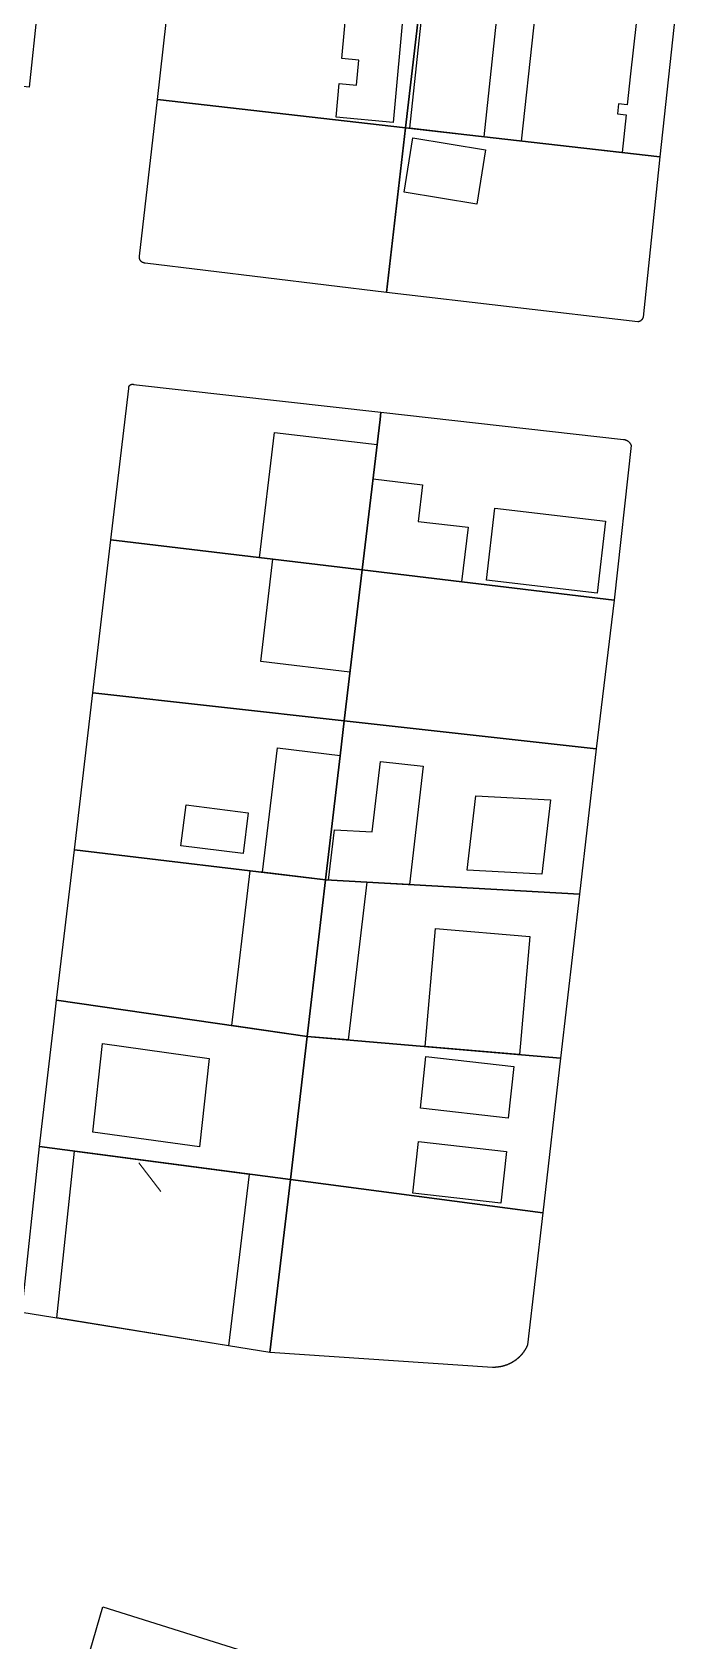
# Model space of a CAD drawing. Header units: millimetres. Extents: x 72 to 2370, y -203 to 794.
# Drawn here: x 1622.3 to 1673.2, y 306.6 to 433.6 of the extents above; entities that cross this region are included whole.
import ezdxf

# ---------------------------------------------------------------- set-up
doc = ezdxf.new("R2010")
doc.units = ezdxf.units.MM
doc.layers.add('01_Fina', color=250, linetype='Continuous', lineweight=15)
doc.layers.add('Traza Urbana', color=7, linetype='Continuous')

msp = doc.modelspace()

# ---------------------------------------------------------------- linework, layer by layer
at = {"layer": '01_Fina', "color": 252, "linetype": 'Continuous', "lineweight": 9, "true_color": 0x939598}
msp.add_line((1632.46, 342.08), (1630.71, 344.34), dxfattribs=at)
at = {"layer": 'Traza Urbana'}
for points in [[(1623.36, 441.68), (1622.04, 429.25), (1611.01, 430.47), (1602.06, 431.46), (1597.26, 432), (1598.68, 444.41)], [(1653.2, 438.44), (1651.76, 426.03), (1632.19, 428.27), (1633.57, 440.69)], [(1662.19, 437.42), (1670.34, 436.48), (1673.19, 436.16), (1671.86, 423.74), (1651.76, 426.03), (1653.2, 438.44)], [(1650.78, 426.46), (1646.3, 426.88), (1646.54, 429.52), (1647.89, 429.39), (1648.07, 431.38), (1646.73, 431.51), (1647.16, 436.09), (1651.64, 435.67)], [(1657.95, 425.32), (1652.12, 425.99), (1653.17, 435.83), (1659, 435.17)], [(1668.88, 424.08), (1660.93, 424.98), (1661.89, 433.93), (1662.02, 435.15), (1669.97, 434.25), (1669.54, 430.29), (1669.28, 427.84), (1668.59, 427.92), (1668.5, 427.14), (1669.2, 427.06)], [(1631.21, 415.36), (1631.2, 415.36), (1631.18, 415.36), (1631.17, 415.36), (1631.15, 415.36), (1631.13, 415.36), (1631.12, 415.37), (1631.1, 415.37), (1631.09, 415.37), (1631.07, 415.38), (1631.06, 415.38), (1631.04, 415.39), (1631.03, 415.39), (1631.02, 415.4), (1631, 415.41), (1630.99, 415.41), (1630.97, 415.42), (1630.96, 415.43), (1630.95, 415.44), (1630.93, 415.45), (1630.92, 415.46), (1630.91, 415.47), (1630.9, 415.48), (1630.89, 415.49), (1630.88, 415.5), (1630.87, 415.51), (1630.86, 415.53), (1630.85, 415.54), (1630.84, 415.55), (1630.83, 415.56), (1630.82, 415.58), (1630.81, 415.59), (1630.81, 415.61), (1630.8, 415.62), (1630.79, 415.63), (1630.79, 415.65), (1630.78, 415.66), (1630.78, 415.68), (1630.77, 415.69), (1630.77, 415.71), (1630.77, 415.72), (1630.76, 415.74), (1630.76, 415.76), (1630.76, 415.77), (1630.76, 415.79), (1630.76, 415.8), (1630.76, 415.82), (1630.76, 415.83), (1630.76, 415.85), (1630.76, 415.87), (1630.76, 415.88), (1630.77, 415.9), (1632.19, 428.27), (1651.76, 426.03), (1650.26, 413.04)], [(1651.76, 426.03), (1671.86, 423.74), (1670.52, 411.09), (1670.52, 411.07), (1670.51, 411.05), (1670.51, 411.04), (1670.5, 411.02), (1670.5, 411.01), (1670.49, 410.99), (1670.48, 410.98), (1670.48, 410.96), (1670.47, 410.95), (1670.46, 410.93), (1670.45, 410.92), (1670.44, 410.9), (1670.43, 410.89), (1670.42, 410.88), (1670.41, 410.87), (1670.4, 410.85), (1670.38, 410.84), (1670.37, 410.83), (1670.36, 410.82), (1670.35, 410.81), (1670.33, 410.8), (1670.32, 410.79), (1670.31, 410.78), (1670.29, 410.77), (1670.28, 410.77), (1670.26, 410.76), (1670.25, 410.75), (1670.23, 410.74), (1670.21, 410.74), (1670.2, 410.73), (1670.18, 410.73), (1670.17, 410.72), (1670.15, 410.72), (1670.13, 410.72), (1670.12, 410.72), (1670.1, 410.71), (1650.26, 413.04)], [(1657.39, 420.01), (1651.65, 420.95), (1652.35, 425.23), (1658.09, 424.29)], [(1629.91, 405.46), (1629.91, 405.47), (1629.91, 405.48), (1629.91, 405.49), (1629.91, 405.5), (1629.91, 405.51), (1629.91, 405.52), (1629.91, 405.53), (1629.91, 405.54), (1629.92, 405.55), (1629.92, 405.56), (1629.92, 405.57), (1629.92, 405.58), (1629.93, 405.59), (1629.93, 405.6), (1629.93, 405.61), (1629.94, 405.62), (1629.94, 405.63), (1629.95, 405.63), (1629.95, 405.64), (1629.96, 405.65), (1629.96, 405.66), (1629.97, 405.67), (1629.97, 405.68), (1629.98, 405.69), (1629.99, 405.69), (1629.99, 405.7), (1630, 405.71), (1630.01, 405.72), (1630.02, 405.72), (1630.02, 405.73), (1630.03, 405.74), (1630.04, 405.74), (1630.05, 405.75), (1630.06, 405.75), (1630.07, 405.76), (1630.08, 405.76), (1630.09, 405.77), (1630.1, 405.77), (1630.1, 405.77), (1630.11, 405.78), (1630.12, 405.78), (1630.13, 405.78), (1630.14, 405.79), (1630.15, 405.79), (1630.16, 405.79), (1630.17, 405.79), (1630.18, 405.79), (1630.19, 405.79), (1630.21, 405.79), (1630.22, 405.79), (1630.23, 405.79), (1630.24, 405.79), (1630.25, 405.79), (1630.26, 405.79), (1630.27, 405.79), (1630.28, 405.79), (1630.29, 405.78), (1649.83, 403.59), (1649.76, 403.01), (1648.57, 393.12), (1648.34, 391.14), (1628.51, 393.5)], [(1648.34, 391.14), (1648.57, 393.12), (1649.76, 403.01), (1649.83, 403.59), (1668.97, 401.44), (1668.99, 401.44), (1669.01, 401.43), (1669.04, 401.43), (1669.06, 401.42), (1669.08, 401.42), (1669.11, 401.41), (1669.13, 401.41), (1669.15, 401.4), (1669.17, 401.39), (1669.2, 401.38), (1669.22, 401.37), (1669.24, 401.36), (1669.26, 401.35), (1669.28, 401.34), (1669.3, 401.33), (1669.32, 401.31), (1669.34, 401.3), (1669.36, 401.28), (1669.38, 401.27), (1669.4, 401.25), (1669.41, 401.24), (1669.43, 401.22), (1669.45, 401.2), (1669.46, 401.18), (1669.48, 401.16), (1669.49, 401.14), (1669.5, 401.12), (1669.52, 401.1), (1669.53, 401.08), (1669.54, 401.06), (1669.55, 401.04), (1669.56, 401.02), (1669.57, 401), (1669.58, 400.98), (1669.59, 400.95), (1668.23, 388.76)], [(1640.24, 392.1), (1641.42, 401.99), (1649.52, 401.03), (1648.34, 391.14)], [(1656.2, 390.2), (1648.34, 391.14), (1649.2, 398.32), (1653.11, 397.86), (1652.76, 394.97), (1656.71, 394.5)], [(1658.16, 390.33), (1658.82, 396), (1667.56, 394.98), (1666.9, 389.31)], [(1627.08, 381.44), (1628.51, 393.5), (1648.34, 391.14), (1646.93, 379.23)], [(1640.33, 383.91), (1641.3, 391.98), (1648.34, 391.14), (1647.37, 383.07)], [(1668.23, 388.76), (1666.82, 377.02), (1646.93, 379.23), (1648.34, 391.14)], [(1627.08, 381.44), (1646.93, 379.23), (1646.61, 376.47), (1645.45, 366.67), (1625.62, 369.05)], [(1666.82, 377.02), (1665.5, 365.55), (1645.45, 366.67), (1646.61, 376.47), (1646.93, 379.23)], [(1640.48, 367.27), (1641.65, 377.1), (1646.61, 376.5), (1645.45, 366.67)], [(1652.08, 366.3), (1645.68, 366.66), (1646.15, 370.63), (1649.14, 370.46), (1649.8, 376.02), (1653.17, 375.66)], [(1663.21, 372.99), (1662.54, 367.12), (1656.63, 367.45), (1657.31, 373.32)], [(1634.03, 369.37), (1634.44, 372.59), (1639.35, 371.97), (1638.94, 368.75)], [(1625.62, 369.05), (1645.45, 366.67), (1643.99, 354.32), (1624.22, 357.17)], [(1639.49, 367.38), (1645.45, 366.67), (1643.99, 354.32), (1638.05, 355.17)], [(1665.5, 365.55), (1664.01, 352.6), (1643.99, 354.32), (1645.45, 366.67)], [(1643.99, 354.32), (1645.45, 366.67), (1648.7, 366.49), (1647.23, 354.04)], [(1660.77, 352.88), (1653.33, 353.52), (1654.13, 362.84), (1661.57, 362.2)], [(1623.81, 353.73), (1623.82, 353.73), (1624.03, 355.52), (1624.22, 357.17), (1643.99, 354.32), (1642.68, 343.02), (1622.86, 345.63)], [(1642.68, 343.02), (1643.99, 354.32), (1664.01, 352.6), (1662.6, 340.39)], [(1627.83, 353.75), (1636.26, 352.58), (1635.5, 345.61), (1627.07, 346.77)], [(1652.94, 348.65), (1653.37, 352.73), (1660.33, 351.94), (1659.88, 347.86)], [(1622.86, 345.63), (1642.68, 343.02), (1641.05, 329.37), (1621.46, 332.54)], [(1652.35, 341.95), (1652.78, 346.03), (1659.74, 345.24), (1659.3, 341.16)], [(1624.23, 332.1), (1625.63, 345.27), (1639.41, 343.45), (1637.79, 329.9)], [(1642.68, 343.02), (1662.6, 340.39), (1661.4, 329.97), (1661.39, 329.96), (1661.39, 329.96), (1661.39, 329.95), (1661.38, 329.94), (1661.38, 329.93), (1661.38, 329.93), (1661.37, 329.92), (1661.37, 329.91), (1661.37, 329.9), (1661.36, 329.9), (1661.36, 329.89), (1661.36, 329.88), (1661.35, 329.87), (1661.35, 329.87), (1661.35, 329.86), (1661.34, 329.85), (1661.34, 329.84), (1661.34, 329.84), (1661.33, 329.83), (1661.33, 329.82), (1661.32, 329.81), (1661.32, 329.81), (1661.32, 329.8), (1661.31, 329.79), (1661.31, 329.78), (1661.31, 329.78), (1661.3, 329.77), (1661.3, 329.76), (1661.29, 329.75), (1661.29, 329.75), (1661.29, 329.74), (1661.28, 329.73), (1661.28, 329.72), (1661.28, 329.72), (1661.27, 329.71), (1661.27, 329.7), (1661.26, 329.69), (1661.26, 329.69), (1661.26, 329.68), (1661.25, 329.67), (1661.25, 329.66), (1661.24, 329.66), (1661.24, 329.65), (1661.23, 329.64), (1661.23, 329.64), (1661.23, 329.63), (1661.22, 329.62), (1661.22, 329.61), (1661.21, 329.61), (1661.21, 329.6), (1661.21, 329.59), (1661.2, 329.59), (1661.2, 329.58), (1661.19, 329.57), (1661.19, 329.56), (1661.18, 329.56), (1661.18, 329.55), (1661.17, 329.54), (1661.17, 329.54), (1661.17, 329.53), (1661.16, 329.52), (1661.16, 329.51), (1661.15, 329.51), (1661.15, 329.5), (1661.14, 329.49), (1661.14, 329.49), (1661.13, 329.48), (1661.13, 329.47), (1661.12, 329.47), (1661.12, 329.46), (1661.12, 329.45), (1661.11, 329.44), (1661.11, 329.44), (1661.1, 329.43), (1661.1, 329.42), (1661.09, 329.42), (1661.09, 329.41), (1661.08, 329.4), (1661.08, 329.4), (1661.07, 329.39), (1661.07, 329.38), (1661.06, 329.38), (1661.06, 329.37), (1661.05, 329.36), (1661.05, 329.36), (1661.04, 329.35), (1661.04, 329.34), (1661.03, 329.34), (1661.03, 329.33), (1661.02, 329.32), (1661.02, 329.32), (1661.01, 329.31), (1661.01, 329.3), (1661, 329.3), (1661, 329.29), (1660.99, 329.28), (1660.99, 329.28), (1660.98, 329.27), (1660.98, 329.26), (1660.97, 329.26), (1660.97, 329.25), (1660.96, 329.24), (1660.95, 329.24), (1660.95, 329.23), (1660.94, 329.23), (1660.94, 329.22), (1660.93, 329.21), (1660.93, 329.21), (1660.92, 329.2), (1660.92, 329.19), (1660.91, 329.19), (1660.91, 329.18), (1660.9, 329.18), (1660.89, 329.17), (1660.89, 329.16), (1660.88, 329.16), (1660.88, 329.15), (1660.87, 329.14), (1660.87, 329.14), (1660.86, 329.13), (1660.86, 329.13), (1660.85, 329.12), (1660.84, 329.11), (1660.84, 329.11), (1660.83, 329.1), (1660.83, 329.09), (1660.82, 329.09), (1660.82, 329.08), (1660.81, 329.08), (1660.8, 329.07), (1660.8, 329.06), (1660.79, 329.06), (1660.79, 329.05), (1660.78, 329.05), (1660.77, 329.04), (1660.77, 329.04), (1660.76, 329.03), (1660.76, 329.02), (1660.75, 329.02), (1660.74, 329.01), (1660.74, 329.01), (1660.73, 329), (1660.73, 328.99), (1660.72, 328.99), (1660.71, 328.98), (1660.71, 328.98), (1660.7, 328.97), (1660.7, 328.97), (1660.69, 328.96), (1660.68, 328.95), (1660.68, 328.95), (1660.67, 328.94), (1660.67, 328.94), (1660.66, 328.93), (1660.65, 328.93), (1660.65, 328.92), (1660.64, 328.92), (1660.63, 328.91), (1660.63, 328.9), (1660.62, 328.9), (1660.62, 328.89), (1660.61, 328.89), (1660.6, 328.88), (1660.6, 328.88), (1660.59, 328.87), (1660.58, 328.87), (1660.58, 328.86), (1660.57, 328.86), (1660.56, 328.85), (1660.56, 328.85), (1660.55, 328.84), (1660.54, 328.83), (1660.54, 328.83), (1660.53, 328.82), (1660.53, 328.82), (1660.52, 328.81), (1660.51, 328.81), (1660.51, 328.8), (1660.5, 328.8), (1660.49, 328.79), (1660.49, 328.79), (1660.48, 328.78), (1660.47, 328.78), (1660.47, 328.77), (1660.46, 328.77), (1660.45, 328.76), (1660.45, 328.76), (1660.44, 328.75), (1660.43, 328.75), (1660.43, 328.74), (1660.42, 328.74), (1660.41, 328.73), (1660.4, 328.73), (1660.4, 328.72), (1660.39, 328.72), (1660.38, 328.71), (1660.38, 328.71), (1660.37, 328.71), (1660.36, 328.7), (1660.36, 328.7), (1660.35, 328.69), (1660.34, 328.69), (1660.34, 328.68), (1660.33, 328.68), (1660.32, 328.67), (1660.31, 328.67), (1660.31, 328.66), (1660.3, 328.66), (1660.29, 328.65), (1660.29, 328.65), (1660.28, 328.65), (1660.27, 328.64), (1660.27, 328.64), (1660.26, 328.63), (1660.25, 328.63), (1660.24, 328.62), (1660.24, 328.62), (1660.23, 328.62), (1660.22, 328.61), (1660.22, 328.61), (1660.21, 328.6), (1660.2, 328.6), (1660.19, 328.59), (1660.19, 328.59), (1660.18, 328.59), (1660.17, 328.58), (1660.17, 328.58), (1660.16, 328.57), (1660.15, 328.57), (1660.14, 328.56), (1660.14, 328.56), (1660.13, 328.56), (1660.12, 328.55), (1660.11, 328.55), (1660.11, 328.54), (1660.1, 328.54), (1660.09, 328.54), (1660.08, 328.53), (1660.08, 328.53), (1660.07, 328.53), (1660.06, 328.52), (1660.06, 328.52), (1660.05, 328.51), (1660.04, 328.51), (1660.03, 328.51), (1660.03, 328.5), (1660.02, 328.5), (1660.01, 328.5), (1660, 328.49), (1660, 328.49), (1659.99, 328.48), (1659.98, 328.48), (1659.97, 328.48), (1659.97, 328.47), (1659.96, 328.47), (1659.95, 328.47), (1659.94, 328.46), (1659.93, 328.46), (1659.93, 328.46), (1659.92, 328.45), (1659.91, 328.45), (1659.9, 328.45), (1659.9, 328.44), (1659.89, 328.44), (1659.88, 328.44), (1659.87, 328.43), (1659.87, 328.43), (1659.86, 328.43), (1659.85, 328.42), (1659.84, 328.42), (1659.84, 328.42), (1659.83, 328.41), (1659.82, 328.41), (1659.81, 328.41), (1659.8, 328.4), (1659.8, 328.4), (1659.79, 328.4), (1659.78, 328.39), (1659.77, 328.39), (1659.77, 328.39), (1659.76, 328.39), (1659.75, 328.38), (1659.74, 328.38), (1659.73, 328.38), (1659.73, 328.37), (1659.72, 328.37), (1659.71, 328.37), (1659.7, 328.37), (1659.69, 328.36), (1659.69, 328.36), (1659.68, 328.36), (1659.67, 328.36), (1659.66, 328.35), (1659.66, 328.35), (1659.65, 328.35), (1659.64, 328.34), (1659.63, 328.34), (1659.62, 328.34), (1659.62, 328.34), (1659.61, 328.33), (1659.6, 328.33), (1659.59, 328.33), (1659.58, 328.33), (1659.58, 328.32), (1659.57, 328.32), (1659.56, 328.32), (1659.55, 328.32), (1659.54, 328.32), (1659.54, 328.31), (1659.53, 328.31), (1659.52, 328.31), (1659.51, 328.31), (1659.5, 328.3), (1659.5, 328.3), (1659.49, 328.3), (1659.48, 328.3), (1659.47, 328.3), (1659.46, 328.29), (1659.45, 328.29), (1659.45, 328.29), (1659.44, 328.29), (1659.43, 328.29), (1659.42, 328.28), (1659.41, 328.28), (1659.41, 328.28), (1659.4, 328.28), (1659.39, 328.28), (1659.38, 328.27), (1659.37, 328.27), (1659.37, 328.27), (1659.36, 328.27), (1659.35, 328.27), (1659.34, 328.26), (1659.33, 328.26), (1659.32, 328.26), (1659.32, 328.26), (1659.31, 328.26), (1659.3, 328.26), (1659.29, 328.25), (1659.28, 328.25), (1659.28, 328.25), (1659.27, 328.25), (1659.26, 328.25), (1659.25, 328.25), (1659.24, 328.25), (1659.23, 328.24), (1659.23, 328.24), (1659.22, 328.24), (1659.21, 328.24), (1659.2, 328.24), (1659.19, 328.24), (1659.18, 328.24), (1659.18, 328.24), (1659.17, 328.23), (1659.16, 328.23), (1659.15, 328.23), (1659.14, 328.23), (1659.14, 328.23), (1659.13, 328.23), (1659.12, 328.23), (1659.11, 328.23), (1659.1, 328.22), (1659.09, 328.22), (1659.09, 328.22), (1659.08, 328.22), (1659.07, 328.22), (1659.06, 328.22), (1659.05, 328.22), (1659.04, 328.22), (1659.04, 328.22), (1659.03, 328.22), (1659.02, 328.22), (1659.01, 328.22), (1659, 328.21), (1658.99, 328.21), (1658.99, 328.21), (1658.98, 328.21), (1658.97, 328.21), (1658.96, 328.21), (1658.95, 328.21), (1658.94, 328.21), (1658.94, 328.21), (1658.93, 328.21), (1658.92, 328.21), (1658.91, 328.21), (1658.9, 328.21), (1658.89, 328.21), (1658.89, 328.21), (1658.88, 328.21), (1658.87, 328.21), (1658.86, 328.21), (1658.85, 328.2), (1658.84, 328.2), (1658.84, 328.2), (1658.83, 328.2), (1658.82, 328.2), (1658.81, 328.2), (1658.8, 328.2), (1658.79, 328.2), (1658.79, 328.2), (1658.78, 328.2), (1658.77, 328.2), (1658.76, 328.2), (1658.75, 328.2), (1658.74, 328.2), (1658.74, 328.2), (1658.73, 328.2), (1658.72, 328.2), (1658.71, 328.2), (1658.7, 328.2), (1658.69, 328.2), (1658.69, 328.2), (1658.68, 328.2), (1658.67, 328.2), (1658.66, 328.2), (1658.65, 328.2), (1658.64, 328.2), (1641.05, 329.37)], [(1638.51, 305.96), (1634.22, 265.57), (1633.13, 253.8), (1613.15, 258.68), (1627.87, 309.3)]]:
    msp.add_lwpolyline(points, close=True, dxfattribs=at)

doc.saveas('drawing.dxf')
